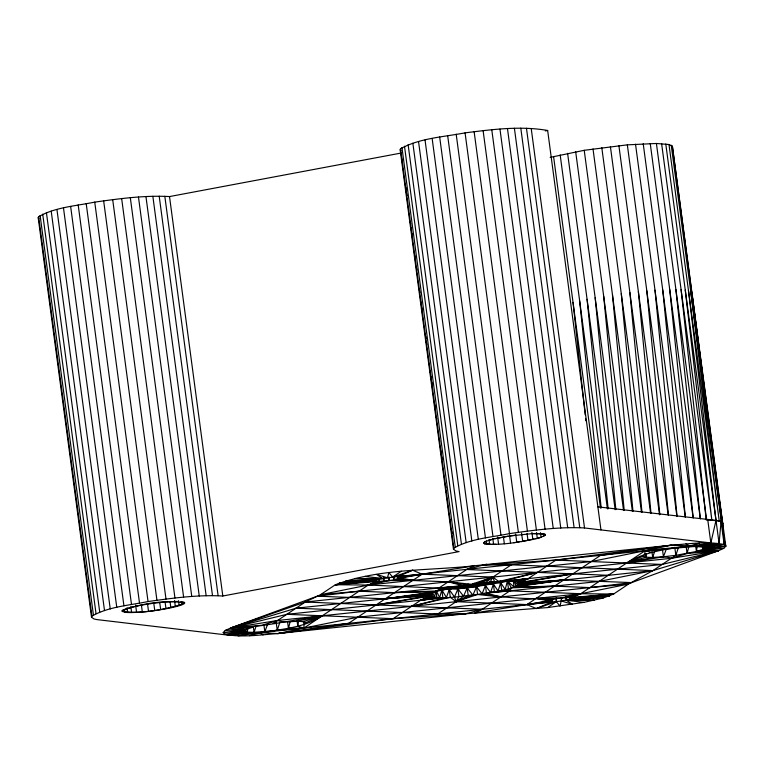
<?xml version="1.0" encoding="UTF-8"?>
<svg xmlns="http://www.w3.org/2000/svg" width="764" height="764" viewBox="0 0 764 764"><rect width="100%" height="100%" fill="white"/><g stroke="black" fill="none" stroke-linecap="round" stroke-linejoin="round"><path stroke-width="1.15" d="M550.156 157.384L584.221 150.307L627.339 144.854L656.41 143.479L668.987 144.52L672.368 146.144L691.668 291.991M672.368 146.144L725.8 546.184L702.956 549.335L696.434 551.465L675.854 555.332L652.905 570.603L628.495 584.088L613.616 594.039L603.111 598.04L583.954 602.366L547.712 607.561L465.744 613.788L277.829 633.576C260.285 634.76 242.283 637.797 224.855 634.263L223.203 632.592L225.237 630.434L230.671 627.989L305.294 602.032L320.498 594.688L335.386 584.746L389.134 580.611L393.899 579.838L394.033 576.419M724.721 541.791L725.8 546.184L723.766 548.342L718.332 550.796L671.298 558.303L359.09 591.193L317.28 596.187L230.671 627.989L277.704 620.473L589.913 587.592L628.495 584.088L580.716 593.733L357.714 617.226L303.91 628.065L254.087 632.306L238.158 635.849L259.311 632.764L551.77 601.936L561.607 601.058L572.475 604.343L566.382 600.284L566.506 596.865M249.465 635.705C273.818 628.495 300.204 630.481 322.303 615.774C291.752 619.814 261.546 627.712 230.671 627.989L296.098 608.182L385.295 598.785L434.897 591.728L429.406 594.02L428.193 595.844C443.96 600.389 461.418 595.614 477.567 594.487C491.921 591.489 508.308 591.384 520.886 583.476L519.348 582.072L512.109 581.213L490.077 582.149L458.448 586.332L434.897 591.728L394.491 592.635L359.09 591.193L320.498 594.688L368.286 585.043L379.288 581.49L379.441 579.16M551.914 599.606L551.77 601.936L536.328 608.564L526.921 604.582L456.108 601.679L450.302 597.276L449.27 589.598L451.629 588.481L482.733 582.636M389.373 577.212L389.134 580.611L368.286 585.043L335.386 584.746C379.441 568.263 428.174 570.823 474.205 565.799L671.164 545.2C688.717 544.016 706.719 540.979 724.148 544.512L725.8 546.184C707.521 549.02 689.577 545.181 671.164 545.2L555.886 560.107L483.259 564.997L466.68 569.505L439.099 587.936L305.294 602.032L273.14 623.453M561.855 597.649L560.079 606.129L556.326 601.66L555.867 598.202M296.298 621.38L322.303 615.774L306.068 622.536C296.89 619.384 286.911 623.959 277.704 620.473L261.918 625.277L230.671 627.989L286.901 614.323L420.706 600.237L430.953 597.028L431.297 592.778M597.878 506.866L716.002 520.38L721.073 521.468L719.077 543.424L701.763 546.68L724.148 544.512L722.725 523.139L721.445 521.631L719.211 520.905L706.633 519.873L656.41 143.479M247.803 628.676L247.24 632.095L244.318 631.15L224.855 634.263L247.24 632.095L277.829 633.576L303.91 628.065L368.286 585.043L383.853 581.223L384.177 577.67M547.712 607.561L556.326 601.66L556.66 598.116M287.531 621.504L288.458 628.419L303.91 628.065L304.206 621.886M695.66 545.706L696.434 551.465L718.332 550.796L652.905 570.603L599.11 581.442L509.903 590.839L482.323 609.28L474.797 612.976L526.921 604.582L600.485 555.409L671.164 545.2L645.083 550.71L644.663 554.54L642.935 556.24L626.7 563.001L663.429 556.765L675.854 555.332L678.451 547.416M303.91 628.065L297.817 626.375L298.6 620.654M697.217 545.744L696.434 551.465L723.766 548.342L702.956 549.335L702.651 547.024M688.459 290.463L716.002 520.38L710.845 542.937C682.529 548.141 652.045 547.416 626.7 563.001L645.857 557.185L646.42 553.766M608.306 575.302L466.68 569.505L474.205 565.799L422.081 574.203L348.518 623.367L277.829 633.576L393.116 618.668L420.706 600.237L434.535 597.448L435.681 590.964M288.458 628.419L290.167 621.571M688.794 546.661L687.075 553.508L671.298 558.303C662.082 554.826 652.112 559.391 642.935 556.24M483.851 542.889L484.147 543.481M545.391 535.001L545.104 534.408M561.148 597.601L561.607 601.058L573.124 598.508L613.616 594.039L580.716 593.733L509.903 590.839L505.166 589.493L507.411 581.003L472.735 583.992M428.69 594.23L428.719 596.312L420.706 600.237L439.663 597.61L441.821 589.904L443.827 588.843M472.429 583.648L474.501 583.409L485.417 585.463L486.439 593.141L509.903 590.839L508.442 588.681L507.411 581.003L511.431 587.869L509.903 590.839L498.09 591.03L500.678 582.598L507.411 581.003L514.105 587.048L554.511 586.141L589.913 587.592L631.723 582.588L718.332 550.796L687.075 553.508L686.158 546.594M401.119 153.048L169.512 196.568C144.482 195.202 119.47 198.659 94.736 202.116C75.989 206.003 55.514 207.073 38.63 216.69L38.2 217.769L91.499 617.207L93.972 618.964L96.932 619.594L229.926 635.352L254.087 632.306L256.274 625.544M626.7 563.001L652.704 557.395L654.519 551.761M279.834 622.326L277.236 630.243L276.157 622.173M720.099 505.892L722.572 523.607L722.725 523.139M439.434 589.894L467.186 587.994L500.678 582.598L501.7 590.276L509.903 590.839L490.555 592.444L494.088 582.283L500.678 582.598L505.166 589.493M91.499 617.207L91.928 616.128C108.803 606.511 129.288 605.441 148.035 601.545C172.769 598.097 197.78 594.64 222.802 596.006L459.097 551.598L456.07 550.987L453.463 549.24L400.164 149.811L400.527 148.741C420.009 137.988 443.531 137.033 465.075 132.86C492.398 129.469 520.246 125.688 547.654 130.472L600.953 529.91M453.463 549.24L453.826 548.17L400.527 148.741M263.064 634.922L259.311 632.764L264.812 631.675L267.782 623.882M666.399 548.972L663.429 556.765L662.503 549.851M665.778 143.995L719.077 543.424L694.915 546.47L645.083 550.71L580.716 593.733L572.618 597.381L573.859 597.782L613.616 594.039L572.618 597.381C542.535 599.587 511.899 599.32 482.094 593.829L485.417 585.463L490.555 592.444M296.098 608.182L437.715 613.979L456.108 601.679L454.494 596.99L457.903 588.948L468.284 584.126M446.988 587.927L457.903 588.948L458.925 596.627L456.108 601.679L472.926 595.108L476.545 586.8L481.864 584.575L493.382 584.068L498.09 591.03M486.439 593.141L500.706 596.98L477.567 594.487L456.108 601.679L463.528 596.187L467.186 587.994L469.65 586.876L500.745 581.022M393.441 576.381L393.899 579.838L448.287 581.796L462.564 585.635L439.099 587.936L437.562 590.916L394.491 592.635M490.077 582.149L492.895 577.097L511.288 564.806L652.905 570.603L519.596 584.756L518.565 581.776M306.068 622.536L304.339 624.245L304.034 621.934M718.332 550.796L662.101 564.453L502.607 581.308L537.493 572.398L498.701 581.499L492.895 577.097L422.081 574.203L412.665 570.221L392.677 577.116L388.924 572.656L387.386 577.727L376.528 574.433L382.621 578.501L354.725 578.529L378.648 579.37L339.302 582.865L375.878 580.277L335.386 584.746L375.143 580.993L378.648 579.37L392.677 577.116L689.691 546.012L699.538 543.07M388.666 577.154L389.134 580.611L412.885 580.344L400.651 578.061L422.081 574.203L401.387 577.336L393.899 579.838M569.705 597.286L580.716 593.733L559.869 598.164L536.118 598.432L548.351 600.714L526.921 604.582L547.616 601.44L555.103 598.947M573.859 597.782L573.124 598.508L609.691 595.92L570.355 599.415L570.049 597.104M453.826 548.17C470.5 538.505 490.889 537.512 509.473 533.606C534.294 530.111 559.391 526.654 584.517 527.962L710.845 542.937L707.77 519.892M485.474 582.588L492.895 577.097L494.509 581.786M392.677 577.116L401.291 571.214M631.723 582.588L563.708 579.991L520.809 582.932L572.895 573.85L520.284 582.464L528.296 578.549L555.886 560.107L662.101 564.453M521.22 541.657L540.158 537.665L545.477 535.163L545.038 534.265L538.63 533.492M181.908 604.362L183.685 602.653C163.486 599.902 141.388 603.617 122.164 610.465L121.925 611.238C141.646 614.285 162.751 609.787 181.908 604.362L181.593 601.994M480.785 583.104L492.895 577.097L471.426 584.298L448.287 581.796L466.899 584.957M456.108 601.679L468.217 595.672L467.186 587.994L472.926 595.108M447.303 588.5L368.286 585.043L376.385 581.404L376.365 579.102M412.665 570.221L397.232 576.849L422.081 574.203M454.494 596.99L449.27 589.598L446.396 597.477L420.706 600.237L429.654 596.713L429.215 593.418M519.348 582.072L528.296 578.549L506.16 581.194M476.077 583.677L492.895 577.097M476.067 583.887L480.107 582.493M536.328 608.564L556.326 601.66M518.049 581.757L528.296 578.549L509.33 581.165M303.146 621.59L322.303 615.774M490.077 539.967L493.649 539.031M535.593 538.868L539.174 537.923M286.901 614.323L393.116 618.668L465.744 613.788L482.323 609.28L305.294 602.032M451.629 588.481L441.821 589.904L442.843 597.582L420.706 600.237L432.577 597.267L431.985 592.883M516.426 581.509L528.296 578.549L512.109 581.213M565.15 597.563L580.716 593.733M495.273 538.639L508.031 536.232M484.5 543.691C500.974 545.725 517.772 542.173 533.969 539.25M450.302 597.276L411.509 606.377L446.396 597.477L441.821 589.904M486.744 564.185L483.259 564.997L511.288 564.806M694.915 546.47L710.845 542.937M660.545 550.357L645.083 550.71L591.288 561.559L368.286 585.043M514.468 581.328L528.296 578.549M684.191 547.11L689.691 546.012L685.938 543.853M545.305 130.911L547.654 130.472M229.926 635.352L247.24 632.095L246.782 628.638M482.094 593.829L476.545 586.8L469.65 586.876L457.903 588.948L463.528 596.187M420.706 600.237L436.893 597.563L436.015 590.983M510.171 535.908L515.519 535.172M513.723 542.717L519.071 541.982M520.475 581.452L520.886 583.476L563.708 579.991L514.105 587.048L513.37 581.566M317.28 596.187L385.295 598.785L432.625 592.52M519.386 581.996L520.485 584.088L563.708 579.991L516.378 586.255L514.019 581.337M526.921 604.582L551.77 601.936L551.465 599.625M428.27 593.991L428.719 596.312L376.098 604.935L428.193 595.844L385.295 598.785L430.781 593.294M514.544 581.117L518.221 585.482L563.708 579.991M428.117 595.309L385.295 598.785L429.406 594.02M385.295 598.785L428.518 594.698M449.203 587.487L481.864 584.575M706.213 519.912L681.087 289.594M440.561 590.094L439.099 587.936L458.448 586.332M443.827 589.292L439.099 587.936L454.599 587.029M509.903 590.839L494.404 591.747L493.382 584.068M533.196 533.587L537.188 533.482M492.064 544.407L496.046 544.302M345.891 580.736L378.648 579.37M570.326 597.133L570.355 599.415L603.111 598.04M511.431 587.869L554.511 586.141M439.099 587.936L450.913 587.745M437.715 613.979L465.744 613.788M565.914 596.827L566.382 600.284L594.277 600.246L570.355 599.415M544.742 534.198L532.097 533.616L508.929 536.08L494.48 538.811L488.158 540.52L483.774 542.726L484.214 543.624L490.622 544.398M180.801 601.698L182.128 601.774A31.525 3.677 -7.6 0 1 165.855 608.793A31.525 3.677 -7.6 0 1 124.761 612.27L123.806 611.993M397.567 576.667L397.872 578.969L412.885 580.344M536.118 598.432L551.121 599.816M489.447 581.729L494.088 582.283M459.212 585.635L469.65 586.876M365.039 576.419L382.621 578.501M566.382 600.284L583.954 602.366M645.083 550.71L651.186 552.401M122.612 611.658L122.402 610.675A31.525 3.677 -7.6 0 1 144.893 604.582A31.525 3.677 -7.6 0 1 177.945 601.497M547.616 601.44L548.858 601.841L548.848 599.549M400.145 576.935L401.387 577.336M375.143 580.993L376.385 581.404L376.069 579.093M671.222 145.236L721.445 521.631L722.582 522.538M400.164 149.811L400.89 150.756M38.2 217.769L38.869 218.724M436.339 590.849L439.663 597.61M432.29 591.556L434.535 597.448M429.96 593.599L430.953 597.028M712.363 450.359L712.697 452.718M714.015 462.172L714.34 464.531M714.674 466.899L714.999 469.258M715.496 472.801L715.82 475.17M716.317 478.713L716.642 481.072M716.976 483.44L717.472 486.983M717.797 489.342L718.294 492.895M718.618 495.253L719.774 503.524M691.821 293.166L722.572 523.607M721.073 521.468L724.148 544.512L704.685 547.626L702.956 549.335L702.823 546.976M668.987 144.52L719.211 520.905L690.694 291.189M661.614 143.642L711.838 520.036L685.26 289.938M650.24 143.517L700.301 518.727M643.221 143.766L693.129 517.791M635.524 144.215L685.27 517.066M627.339 144.854L676.933 516.521M674.774 547.263L675.854 555.332M618.897 145.666L668.166 514.965M610.407 146.602L659.523 514.726M601.803 147.691L650.603 513.446M651.931 551.637L652.704 557.395M593.007 148.932L641.493 512.319M645.399 553.728L645.857 557.185M584.221 150.307L632.391 511.336M575.684 151.788L623.539 510.447M567.604 153.335L615.144 509.636M560.174 154.911L607.399 508.843M553.566 156.467L600.475 508.041M531.219 128.524L584.517 527.962M526.463 128.237L579.761 527.666M520.8 128.151L574.098 527.59M514.401 128.276L567.7 527.714M507.468 128.581L560.766 528.019M499.962 129.068L553.251 528.507M491.777 129.756L545.076 529.185M543.49 533.96L543.806 536.328M540.454 532.642L541.084 537.369M483.106 130.625L536.395 530.054M536.538 532.546L537.331 538.458M531.906 532.422L532.852 539.518M474.129 131.666L527.418 531.104M527.045 533.406L528 540.501M521.592 533.157L522.7 541.428M465.075 132.86L518.374 532.298M515.681 534.055L516.789 542.325M520.188 581.891L520.485 584.088M517.639 581.098L518.221 585.482M456.184 134.168L509.473 533.606M509.445 534.848L510.553 543.118M503.4 536.672L504.355 543.758M447.656 135.562L500.945 534.991M497.641 537.102L498.586 544.197M439.672 136.995L492.961 536.433M492.818 538.496L493.601 544.407M488.989 539.67L489.619 544.398M486.248 540.654L486.725 544.207M432.147 138.485L485.446 537.913M484.443 541.466L484.758 543.834M425.042 140.041L478.331 539.47M418.548 141.626L471.846 541.065M476.545 586.8L477.567 594.487M412.866 143.212L466.164 542.65M408.138 144.749L461.437 544.188M404.49 146.201L457.779 545.639M401.95 147.538L455.248 546.976M401.998 159.027L402.313 161.395M405.779 187.39L406.095 189.749M406.572 193.302L406.887 195.66M410.354 221.665L410.669 224.024M411.147 227.567L411.462 229.935M411.93 233.478L412.245 235.837M414.928 255.93L415.244 258.299M416.504 267.753L416.819 270.112M419.503 290.205L419.818 292.564M421.079 302.019L421.394 304.387M421.862 307.93L422.177 310.289M425.653 336.294L425.968 338.653M426.436 342.196L426.751 344.564M430.227 370.559L430.543 372.928M431.011 376.471L431.326 378.839M431.803 382.382L432.118 384.741M434.792 404.834L435.108 407.193M436.368 416.647L436.683 419.016M439.367 439.099L439.682 441.468M440.943 450.922L441.258 453.281M441.735 456.834L442.05 459.193M445.517 485.197L445.832 487.556M446.31 491.099L446.625 493.468M450.091 519.463L450.407 521.831M451.667 531.286L451.982 533.644M383.385 577.765L383.853 581.223M378.982 579.188L379.288 581.49M297.043 620.616L297.817 626.375M263.886 624.761L264.812 631.675M253.314 626.547L254.087 632.306M169.512 196.568L222.802 596.006M164.814 196.272L218.103 595.7M159.198 196.176L212.497 595.614M152.848 196.281L206.146 595.719M145.953 196.577L199.251 596.015M138.475 197.055L191.764 596.493M130.319 197.733L183.618 597.161M178.509 600.676L179.139 605.403M121.657 198.592L174.956 598.021M174.555 600.58L175.348 606.492M170.047 601.64L170.84 607.552M112.69 199.624L165.989 599.062M165.014 601.44L165.96 608.536M159.705 602.376L160.65 609.462M103.646 200.808L156.935 600.246M153.784 603.264L154.729 610.35M94.736 202.116L148.035 601.545M147.547 604.057L148.493 611.143M141.359 604.687L142.305 611.783M86.189 203.501L139.487 602.93M135.62 605.117L136.565 612.203M78.186 204.933L131.484 604.362M130.825 606.501L131.609 612.403M127.034 607.666L127.664 612.394M70.632 206.414L123.93 605.852M124.484 609.825L124.799 612.193M63.488 207.97L116.777 607.409M56.947 209.556L110.245 608.994M51.207 211.141L104.506 610.579M46.432 212.688L99.731 612.117M42.717 214.149L96.016 613.578M40.12 215.486L93.409 614.924M38.63 216.69L91.928 616.128M691.84 292.096L721.445 521.631M573.038 302.42L585.186 414.852M585.568 418.395L585.826 420.763M675.882 289.432L700.34 518.727M579.647 300.854L601.201 508.003M669.713 289.47L693.196 517.791M662.694 289.718L685.384 517.056M587.077 299.278L608.134 508.805M654.996 290.167L677.095 516.502M595.156 297.731L615.86 509.598M646.812 290.807L668.433 514.936M638.37 291.609L659.829 514.688M629.88 292.555L651.004 513.398M603.694 296.251L624.207 510.428M621.275 293.634L641.989 512.252M612.48 294.875L632.984 511.317M397.843 576.686L397.872 578.969M246.046 629.45L244.318 631.15L223.203 632.592L246.046 629.45L252.569 627.32L225.237 630.434L246.046 629.45"/></g></svg>
